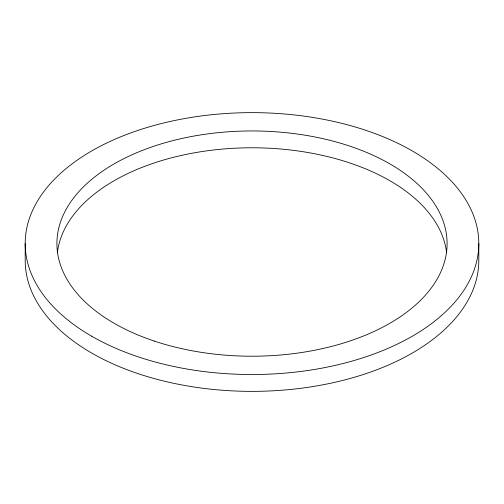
<?xml version="1.0" encoding="UTF-8"?>
<svg xmlns="http://www.w3.org/2000/svg" width="504" height="504" viewBox="0 0 504 504"><rect width="100%" height="100%" fill="white"/><g stroke="black" fill="none" stroke-linecap="round" stroke-linejoin="round"><path stroke-width="0.76" d="M478.8 243.583L478.8 260.417A226.8 130.939 0 0 1 252 391.362A226.8 130.939 0 0 1 25.2 260.417L25.2 243.583M57.374 252.693A195.086 112.631 0 0 1 252 147.785A195.086 112.631 0 0 1 446.626 252.693M91.627 336.174A226.8 130.939 0 0 0 471.07 277.471A226.8 130.939 0 0 0 193.303 117.104A226.8 130.939 0 0 0 91.627 336.174M154.457 341.126A195.086 112.631 0 0 0 447.086 243.583A195.086 112.631 0 0 0 154.457 146.04A195.086 112.631 0 0 0 154.457 341.126"/></g></svg>
